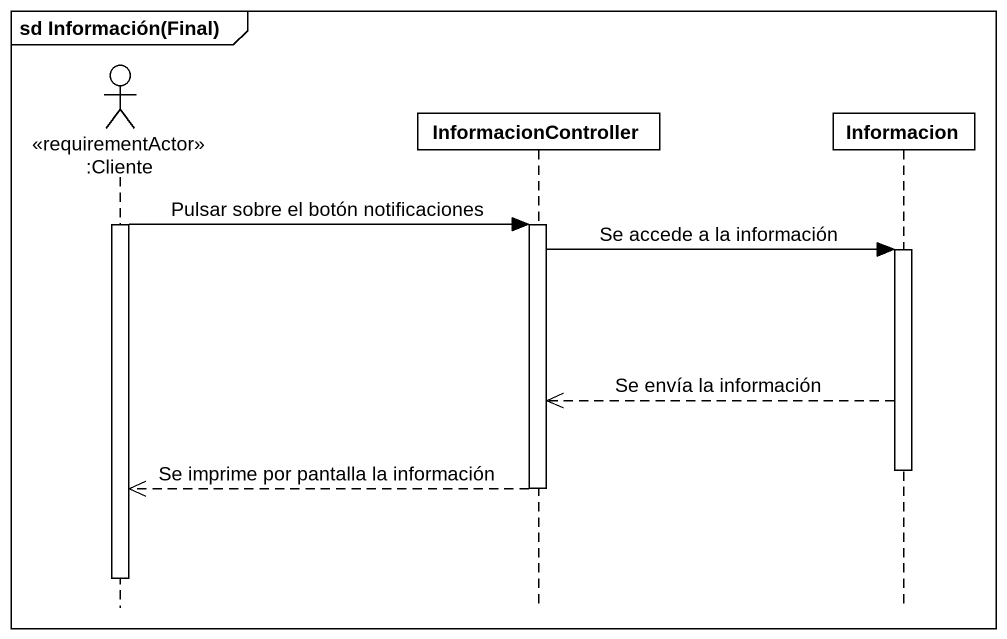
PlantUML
@startuml
mainframe sd Información(Final)
hide footbox
actor ":Cliente" as Cliente <<requirementActor>>
participant InformacionController
participant Informacion

activate Cliente
Cliente -> InformacionController : Pulsar sobre el botón notificaciones
activate InformacionController
InformacionController -> Informacion : Se accede a la información
activate Informacion
Informacion -->> InformacionController : Se envía la información
deactivate Informacion
InformacionController -->> Cliente : Se imprime por pantalla la información
deactivate InformacionController
deactivate Cliente
@enduml
